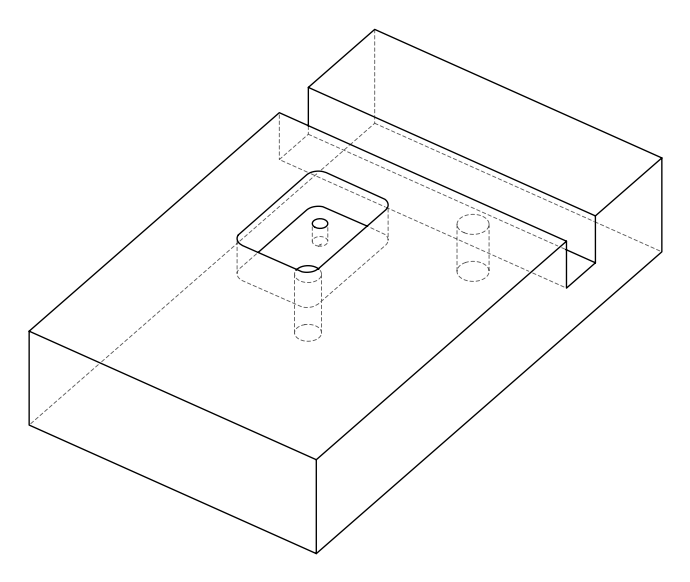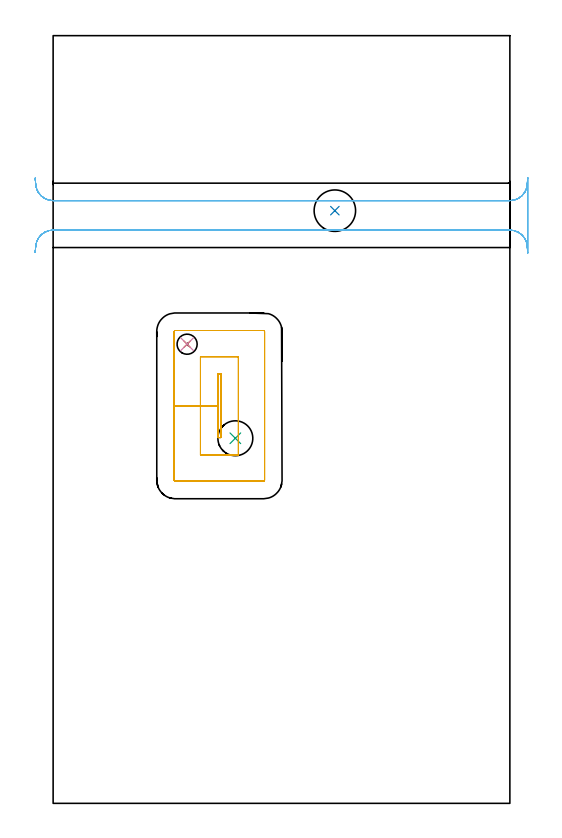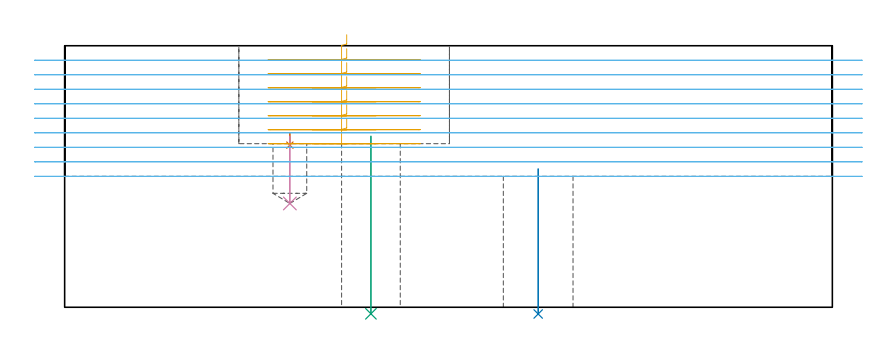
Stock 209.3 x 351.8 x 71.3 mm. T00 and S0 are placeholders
(PLAN: 6 operations, 4 tool changes, 17.3 min)
(1 SPOT_DRILL | STEP1POCKET | NXT0321_9005460120000 | 0.03 min | 2900 mm3)
(2 INDEXABLE_INSERT_DRILL_THROUGH_HOLE_FROM_SOLID | STEP1HOLE | NXT0302_009 | 0.17 min | 20189 mm3)
(3 INDEXABLE_INSERT_DRILL_THROUGH_HOLE_FROM_SOLID_1 | STEP1HOLE_1 | NXT0302_003 | 0.2 min | 14314 mm3)
(4 DRILL_BLIND_HOLE_INTO_CENTER | STEP1POCKET | UGT0301_207 | 0.08 min | 1000 mm3)
(5 MILL_RECTANGULAR_POCKET | POCKET_RECTANGULAR_STRAIGHT | NXT0201_012 | Follow Part, ap 4, ae 75% | 6.74 min | 120488 mm3)
(6 MILL_RECTANGULAR_SLOT | SLOT_RECTANGULAR | NXT0201_012 | Follow Part, ap 4, ae 75% | 10.11 min | 209744 mm3)
(TOOL NXT0321_9005460120000 | NC Spot Drill, 142deg, 12mm, Carbide, Uncoated | D12 PA142 FL30 Z2)
(TOOL NXT0302_009 | Index. Insert Drill 19mm [880-D1900L25-05] | D19 PA176 FL95 Z2)
(TOOL NXT0302_003 | Index. Insert Drill 16mm [880-D1600L20-05] | D16 PA176 FL80 Z2)
(TOOL UGT0301_207 | Twist Drill 9.2 mm | D9.2 PA118 FL80 Z2)
(TOOL NXT0201_012 | ENDMILL 16mm [2P460-1600-NA 1630] | D16 FL38 Z6)
(OP 1 SPOT_DRILL)
G17 G21 G94 G90
T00 M6
G54
G17 G0 G90 X61.4 Y210.4 S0 M3
G43 Z81.3 H0
G94 G81 G98 Z44.204 F250. R47.6
G80
M5
M2
(OP 2 INDEXABLE_INSERT_DRILL_THROUGH_HOLE_FROM_SOLID)
G17 G21 G94 G90
T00 M6
G54
G17 G0 G90 X129.1 Y271.6 S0 M3
G43 Z81.3 H1
G94 G81 G98 Z-1.832 F250. R37.7
G80
M5
M2
(OP 3 INDEXABLE_INSERT_DRILL_THROUGH_HOLE_FROM_SOLID_1)
G17 G21 G94 G90
T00 M6
G54
G17 G0 G90 X83.5 Y167.3 S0 M3
G43 Z81.3 H1
G94 G81 G98 Z-1.779 F250. R46.6
G80
M5
M2
(OP 4 DRILL_BLIND_HOLE_INTO_CENTER)
G17 G21 G94 G90
T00 M6
G54
G17 G0 G90 X61.4 Y210.4 S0 M3
G43 Z81.3 H0
G94 G81 G98 Z28.3 F250. R46.6
G80
M5
M2
(OP 5 MILL_RECTANGULAR_POCKET)
G17 G21 G94 G90
T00 M6
G54
G17 G0 G90 X76.9 Y187.219 S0 M3
G43 Z81.3 H1
Z74.3
G94 G1 Y196.7 Z71.759 F250.
X75.5 Z71.384
Y182.15 Z67.486
Y167.6 F500.
X76.9
Y196.7
X75.5
Y182.15
X67.5
Y159.6
X84.9
Y204.7
X67.5
Y182.15
X55.5
Y148.1
G3 X56. Y147.6 R0.5
G1 X96.4
G3 X96.9 Y148.1 R0.5
G1 Y216.2
G3 X96.4 Y216.7 R0.5
G1 X56.
G3 X55.5 Y216.2 R0.5
G1 Y182.15
Y181.15
G0 X76.9 Y187.219 Z70.486
G1 Y196.7 Z67.945 F250.
X75.5 Z67.57
Y182.15 Z63.671
Y167.6 F500.
X76.9
Y196.7
X75.5
Y182.15
X67.5
Y159.6
X84.9
Y204.7
X67.5
Y182.15
X55.5
Y148.1
G3 X56. Y147.6 R0.5
G1 X96.4
G3 X96.9 Y148.1 R0.5
G1 Y216.2
G3 X96.4 Y216.7 R0.5
G1 X56.
G3 X55.5 Y216.2 R0.5
G1 Y182.15
Y181.15
G0 X76.9 Y187.219 Z66.671
G1 Y196.7 Z64.131 F250.
X75.5 Z63.756
Y182.15 Z59.857
Y167.6 F500.
X76.9
Y196.7
X75.5
Y182.15
X67.5
Y159.6
X84.9
Y204.7
X67.5
Y182.15
X55.5
Y148.1
G3 X56. Y147.6 R0.5
G1 X96.4
G3 X96.9 Y148.1 R0.5
G1 Y216.2
G3 X96.4 Y216.7 R0.5
G1 X56.
G3 X55.5 Y216.2 R0.5
G1 Y182.15
Y181.15
G0 X76.9 Y187.219 Z62.857
G1 Y196.7 Z60.317 F250.
X75.5 Z59.941
Y182.15 Z56.043
Y167.6 F500.
X76.9
Y196.7
X75.5
Y182.15
X67.5
Y159.6
X84.9
Y204.7
X67.5
Y182.15
X55.5
Y148.1
G3 X56. Y147.6 R0.5
G1 X96.4
G3 X96.9 Y148.1 R0.5
G1 Y216.2
G3 X96.4 Y216.7 R0.5
G1 X56.
G3 X55.5 Y216.2 R0.5
G1 Y182.15
Y181.15
G0 X76.9 Y187.219 Z59.043
G1 Y196.7 Z56.502 F250.
X75.5 Z56.127
Y182.15 Z52.229
Y167.6 F500.
X76.9
Y196.7
X75.5
Y182.15
X67.5
Y159.6
X84.9
Y204.7
X67.5
Y182.15
X55.5
Y148.1
G3 X56. Y147.6 R0.5
G1 X96.4
G3 X96.9 Y148.1 R0.5
G1 Y216.2
G3 X96.4 Y216.7 R0.5
G1 X56.
G3 X55.5 Y216.2 R0.5
G1 Y182.15
Y181.15
G0 X76.9 Y187.219 Z55.229
G1 Y196.7 Z52.688 F250.
X75.5 Z52.313
Y182.15 Z48.414
Y167.6 F500.
X76.9
Y196.7
X75.5
Y182.15
X67.5
Y159.6
X84.9
Y204.7
X67.5
Y182.15
X55.5
Y148.1
G3 X56. Y147.6 R0.5
G1 X96.4
G3 X96.9 Y148.1 R0.5
G1 Y216.2
G3 X96.4 Y216.7 R0.5
G1 X56.
G3 X55.5 Y216.2 R0.5
G1 Y182.15
Y181.15
G0 X76.9 Y187.219 Z51.414
G1 Y196.7 Z48.874 F250.
X75.5 Z48.499
Y182.15 Z44.6
Y167.6 F500.
X76.9
Y196.7
X75.5
Y182.15
X67.5
Y159.6
X84.9
Y204.7
X67.5
Y182.15
X55.5
Y148.1
G3 X56. Y147.6 R0.5
G1 X96.4
G3 X96.9 Y148.1 R0.5
G1 Y216.2
G3 X96.4 Y216.7 R0.5
G1 X56.
G3 X55.5 Y216.2 R0.5
G1 Y182.15
Y181.15
G0 Z81.3
M5
M2
(OP 6 MILL_RECTANGULAR_SLOT)
G17 G21 G94 G90
T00 M6
G54
G17 G0 G90 X-8.23 Y252.403 S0 M3
G43 Z81.3 H1
Z67.344
G94 G1 X-7.97 Y255.392 F250.
G2 X0. Y262.7 R8. F500.
G1 X209.3
G2 X217.29 Y255.1 R8.
G1 X217.44 Y252.104 F250.
Y286.796
X217.29 Y283.8
G2 X209.3 Y276.2 R8. F500.
G1 X0.
G2 X-7.97 Y283.508 R8.
G1 X-8.23 Y286.497 F250.
G0 Y252.403 Z63.389
G1 X-7.97 Y255.392
G2 X0. Y262.7 R8. F500.
G1 X209.3
G2 X217.29 Y255.1 R8.
G1 X217.44 Y252.104 F250.
Y286.796
X217.29 Y283.8
G2 X209.3 Y276.2 R8. F500.
G1 X0.
G2 X-7.97 Y283.508 R8.
G1 X-8.23 Y286.497 F250.
G0 Y252.403 Z59.433
G1 X-7.97 Y255.392
G2 X0. Y262.7 R8. F500.
G1 X209.3
G2 X217.29 Y255.1 R8.
G1 X217.44 Y252.104 F250.
Y286.796
X217.29 Y283.8
G2 X209.3 Y276.2 R8. F500.
G1 X0.
G2 X-7.97 Y283.508 R8.
G1 X-8.23 Y286.497 F250.
G0 Y252.403 Z55.478
G1 X-7.97 Y255.392
G2 X0. Y262.7 R8. F500.
G1 X209.3
G2 X217.29 Y255.1 R8.
G1 X217.44 Y252.104 F250.
Y286.796
X217.29 Y283.8
G2 X209.3 Y276.2 R8. F500.
G1 X0.
G2 X-7.97 Y283.508 R8.
G1 X-8.23 Y286.497 F250.
G0 Y252.403 Z51.522
G1 X-7.97 Y255.392
G2 X0. Y262.7 R8. F500.
G1 X209.3
G2 X217.29 Y255.1 R8.
G1 X217.44 Y252.104 F250.
Y286.796
X217.29 Y283.8
G2 X209.3 Y276.2 R8. F500.
G1 X0.
G2 X-7.97 Y283.508 R8.
G1 X-8.23 Y286.497 F250.
G0 Y252.403 Z47.567
G1 X-7.97 Y255.392
G2 X0. Y262.7 R8. F500.
G1 X209.3
G2 X217.29 Y255.1 R8.
G1 X217.44 Y252.104 F250.
Y286.796
X217.29 Y283.8
G2 X209.3 Y276.2 R8. F500.
G1 X0.
G2 X-7.97 Y283.508 R8.
G1 X-8.23 Y286.497 F250.
G0 Y252.403 Z43.611
G1 X-7.97 Y255.392
G2 X0. Y262.7 R8. F500.
G1 X209.3
G2 X217.29 Y255.1 R8.
G1 X217.44 Y252.104 F250.
Y286.796
X217.29 Y283.8
G2 X209.3 Y276.2 R8. F500.
G1 X0.
G2 X-7.97 Y283.508 R8.
G1 X-8.23 Y286.497 F250.
G0 Y252.403 Z39.656
G1 X-7.97 Y255.392
G2 X0. Y262.7 R8. F500.
G1 X209.3
G2 X217.29 Y255.1 R8.
G1 X217.44 Y252.104 F250.
Y286.796
X217.29 Y283.8
G2 X209.3 Y276.2 R8. F500.
G1 X0.
G2 X-7.97 Y283.508 R8.
G1 X-8.23 Y286.497 F250.
G0 Y252.403 Z35.7
G1 X-7.97 Y255.392
G2 X0. Y262.7 R8. F500.
G1 X209.3
G2 X217.29 Y255.1 R8.
G1 X217.44 Y252.104 F250.
Y286.796
X217.29 Y283.8
G2 X209.3 Y276.2 R8. F500.
G1 X0.
G2 X-7.97 Y283.508 R8.
G1 X-8.23 Y286.497 F250.
G0 Z81.3
M5
M2
